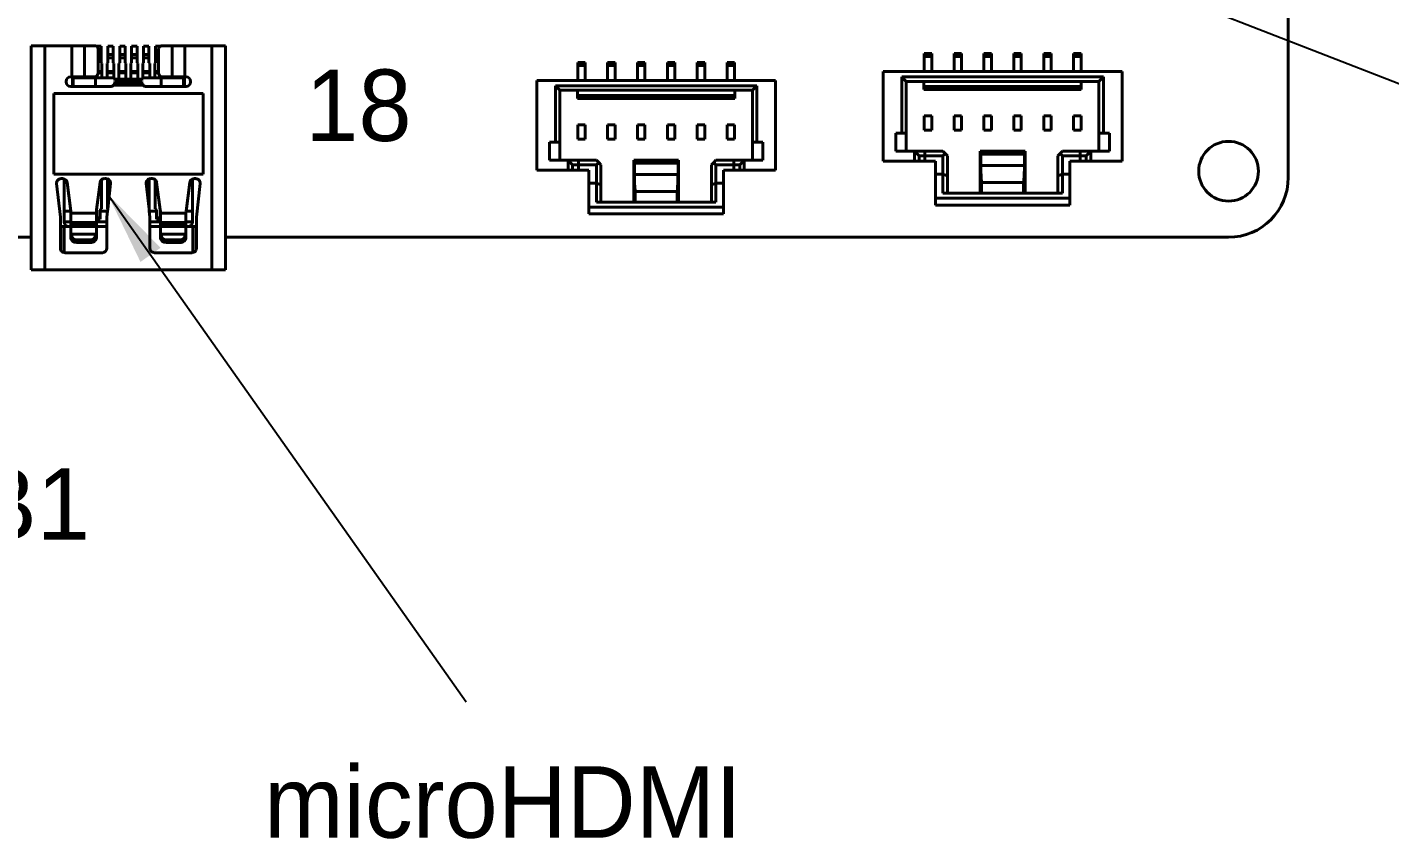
# Model space of a CAD drawing. Header units: millimetres. Extents: x 15 to 205, y 5 to 292.
# Drawn here: x 116.22 to 161.84, y 90.12 to 117.29 of the extents above; entities that cross this region are included whole.
import ezdxf

# ---------------------------------------------------------------- set-up
doc = ezdxf.new("R2010")
doc.units = ezdxf.units.MM
doc.layers.add('Annotations', color=7, linetype='Continuous')
doc.layers.add('Geometries', color=7, linetype='Continuous')
doc.dimstyles.new('ISO-25', dxfattribs={"dimtxt": 2.5, "dimasz": 2.5, "dimexe": 1.25, "dimexo": 0.625, "dimtad": 1, "dimtxsty": 'Standard', "dimcen": 2.5, "dimadec": 0, "dimazin": 0, "dimtfac": 1, "dimtmove": 0, "dimatfit": 3, "dimfxl": 1, "dimarcsym": 0})

msp = doc.modelspace()

# ---------------------------------------------------------------- linework, layer by layer
at = {"layer": 'Geometries', "linetype": 'Continuous', "lineweight": 40}
for p, q in [((158.443, 121.218), (158.443, 112.259)), ((116.355, 116.668), (116.805, 116.668)), ((116.355, 116.668), (116.355, 110.259)), ((116.805, 116.668), (117.713, 116.668)), ((116.805, 109.168), (116.805, 116.668)), ((117.713, 116.668), (118.138, 116.668)), ((117.713, 116.668), (117.713, 115.628)), ((118.138, 116.668), (118.492, 116.668)), ((118.138, 115.628), (118.138, 116.668)), ((118.695, 116.658), (118.531, 116.658)), ((118.598, 116.518), (118.598, 116.372)), ((118.695, 116.372), (118.598, 116.372)), ((118.598, 116.372), (118.598, 116.262)), ((118.695, 116.658), (118.695, 116.372)), ((118.695, 116.372), (118.695, 116.262)), ((118.915, 116.372), (118.915, 116.658)), ((119.095, 116.658), (118.915, 116.658)), ((118.915, 116.262), (118.915, 116.372)), ((119.095, 116.372), (118.915, 116.372)), ((119.095, 116.658), (119.095, 116.372)), ((119.095, 116.372), (119.095, 116.262)), ((119.315, 116.372), (119.315, 116.658)), ((119.495, 116.658), (119.315, 116.658)), ((119.315, 116.262), (119.315, 116.372)), ((119.495, 116.372), (119.315, 116.372)), ((119.495, 116.658), (119.495, 116.372)), ((119.495, 116.372), (119.495, 116.262)), ((119.715, 116.372), (119.715, 116.658)), ((119.895, 116.658), (119.715, 116.658)), ((119.715, 116.262), (119.715, 116.372)), ((119.895, 116.372), (119.715, 116.372)), ((119.895, 116.658), (119.895, 116.372)), ((119.895, 116.372), (119.895, 116.262)), ((120.115, 116.372), (120.115, 116.658)), ((120.295, 116.658), (120.115, 116.658)), ((120.115, 116.262), (120.115, 116.372)), ((120.295, 116.372), (120.115, 116.372)), ((120.295, 116.658), (120.295, 116.372)), ((120.295, 116.372), (120.295, 116.262)), ((120.515, 116.372), (120.515, 116.658)), ((120.68, 116.658), (120.515, 116.658)), ((120.515, 116.262), (120.515, 116.372)), ((120.613, 116.372), (120.515, 116.372)), ((120.613, 116.372), (120.613, 116.518)), ((120.613, 116.262), (120.613, 116.372)), ((120.719, 116.668), (121.073, 116.668)), ((121.073, 116.668), (121.497, 116.668)), ((121.073, 116.668), (121.073, 115.628)), ((121.497, 116.668), (122.405, 116.668)), ((121.497, 115.628), (121.497, 116.668)), ((122.405, 116.668), (122.855, 116.668)), ((122.405, 116.668), (122.405, 109.168)), ((122.855, 110.259), (122.855, 116.668)), ((146.253, 116.408), (146.253, 116.308)), ((146.253, 116.408), (146.503, 116.408)), ((146.503, 116.408), (146.503, 116.308)), ((147.253, 116.408), (147.253, 116.308)), ((147.253, 116.408), (147.503, 116.408)), ((147.503, 116.408), (147.503, 116.308)), ((148.253, 116.408), (148.253, 116.308)), ((148.253, 116.408), (148.503, 116.408)), ((148.503, 116.408), (148.503, 116.308)), ((149.253, 116.408), (149.253, 116.308)), ((149.253, 116.408), (149.503, 116.408)), ((149.503, 116.408), (149.503, 116.308)), ((150.253, 116.408), (150.253, 116.308)), ((150.253, 116.408), (150.503, 116.408)), ((150.503, 116.408), (150.503, 116.308)), ((151.253, 116.408), (151.253, 116.308)), ((151.253, 116.408), (151.503, 116.408)), ((151.503, 116.408), (151.503, 116.308)), ((118.598, 116.262), (118.695, 116.262)), ((118.598, 116.262), (118.598, 115.808)), ((118.695, 116.103), (118.695, 116.262)), ((118.72, 116.074), (118.695, 116.103)), ((118.72, 116.074), (118.72, 115.808)), ((118.915, 116.103), (118.89, 116.074)), ((118.89, 115.808), (118.89, 116.074)), ((118.915, 116.262), (119.095, 116.262)), ((118.915, 116.103), (118.915, 116.262)), ((119.095, 116.103), (119.095, 116.262)), ((119.12, 116.074), (119.095, 116.103)), ((119.12, 116.074), (119.12, 115.808)), ((119.315, 116.103), (119.29, 116.074)), ((119.29, 115.808), (119.29, 116.074)), ((119.315, 116.262), (119.495, 116.262)), ((119.315, 116.103), (119.315, 116.262)), ((119.495, 116.103), (119.495, 116.262)), ((119.52, 116.074), (119.495, 116.103)), ((119.52, 116.074), (119.52, 115.808)), ((119.715, 116.103), (119.69, 116.074)), ((119.69, 115.808), (119.69, 116.074)), ((119.715, 116.262), (119.895, 116.262)), ((119.715, 116.103), (119.715, 116.262)), ((119.895, 116.103), (119.895, 116.262)), ((119.92, 116.074), (119.895, 116.103)), ((119.92, 116.074), (119.92, 115.808)), ((120.115, 116.103), (120.09, 116.074)), ((120.09, 115.808), (120.09, 116.074)), ((120.115, 116.262), (120.295, 116.262)), ((120.115, 116.103), (120.115, 116.262)), ((120.295, 116.103), (120.295, 116.262)), ((120.32, 116.074), (120.295, 116.103)), ((120.32, 116.074), (120.32, 115.808)), ((120.515, 116.103), (120.49, 116.074)), ((120.49, 115.808), (120.49, 116.074)), ((120.515, 116.103), (120.515, 116.262)), ((120.515, 116.262), (120.613, 116.262)), ((120.613, 115.808), (120.613, 116.262)), ((134.653, 116.108), (134.653, 116.008)), ((134.653, 116.108), (134.903, 116.108)), ((134.653, 116.008), (134.653, 115.508)), ((134.653, 116.008), (134.903, 116.008)), ((134.903, 116.108), (134.903, 116.008)), ((134.903, 116.008), (134.903, 115.508)), ((135.653, 116.108), (135.653, 116.008)), ((135.653, 116.108), (135.903, 116.108)), ((135.653, 116.008), (135.653, 115.508)), ((135.653, 116.008), (135.903, 116.008)), ((135.903, 116.108), (135.903, 116.008)), ((135.903, 116.008), (135.903, 115.508)), ((136.653, 116.108), (136.653, 116.008)), ((136.653, 116.108), (136.903, 116.108)), ((136.653, 116.008), (136.653, 115.508)), ((136.653, 116.008), (136.903, 116.008)), ((136.903, 116.108), (136.903, 116.008)), ((136.903, 116.008), (136.903, 115.508)), ((137.653, 116.108), (137.653, 116.008)), ((137.653, 116.108), (137.903, 116.108)), ((137.653, 116.008), (137.653, 115.508)), ((137.653, 116.008), (137.903, 116.008)), ((137.903, 116.108), (137.903, 116.008)), ((137.903, 116.008), (137.903, 115.508)), ((138.653, 116.108), (138.653, 116.008)), ((138.653, 116.108), (138.903, 116.108)), ((138.653, 116.008), (138.653, 115.508)), ((138.653, 116.008), (138.903, 116.008)), ((138.903, 116.108), (138.903, 116.008)), ((138.903, 116.008), (138.903, 115.508)), ((139.653, 116.108), (139.653, 116.008)), ((139.653, 116.108), (139.903, 116.108)), ((139.653, 116.008), (139.653, 115.508)), ((139.653, 116.008), (139.903, 116.008)), ((139.903, 116.108), (139.903, 116.008)), ((139.903, 116.008), (139.903, 115.508)), ((146.253, 116.308), (146.253, 115.808)), ((146.253, 116.308), (146.503, 116.308)), ((146.503, 116.308), (146.503, 115.808)), ((147.253, 116.308), (147.253, 115.808)), ((147.253, 116.308), (147.503, 116.308)), ((147.503, 116.308), (147.503, 115.808)), ((148.253, 116.308), (148.253, 115.808)), ((148.253, 116.308), (148.503, 116.308)), ((148.503, 116.308), (148.503, 115.808)), ((149.253, 116.308), (149.253, 115.808)), ((149.253, 116.308), (149.503, 116.308)), ((149.503, 116.308), (149.503, 115.808)), ((150.253, 116.308), (150.253, 115.808)), ((150.253, 116.308), (150.503, 116.308)), ((150.503, 116.308), (150.503, 115.808)), ((151.253, 116.308), (151.253, 115.808)), ((151.253, 116.308), (151.503, 116.308)), ((151.503, 116.308), (151.503, 115.808)), ((117.525, 115.458), (117.525, 115.478)), ((117.675, 115.628), (117.713, 115.628)), ((117.732, 115.628), (117.713, 115.628)), ((117.832, 115.628), (117.732, 115.628)), ((117.732, 115.628), (117.732, 115.308)), ((117.832, 115.597), (117.762, 115.597)), ((117.762, 115.308), (117.762, 115.597)), ((117.92, 115.628), (117.832, 115.628)), ((117.832, 115.628), (117.832, 115.597)), ((117.92, 115.597), (117.832, 115.597)), ((118.09, 115.628), (117.92, 115.628)), ((117.92, 115.628), (117.92, 115.597)), ((118.09, 115.597), (117.92, 115.597)), ((118.138, 115.628), (118.09, 115.628)), ((118.09, 115.597), (118.09, 115.628)), ((118.32, 115.597), (118.09, 115.597)), ((118.32, 115.628), (118.138, 115.628)), ((118.32, 115.628), (118.32, 115.597)), ((118.49, 115.628), (118.32, 115.628)), ((118.49, 115.597), (118.32, 115.597)), ((118.49, 115.597), (118.49, 115.628)), ((118.492, 115.628), (118.49, 115.628)), ((118.505, 115.597), (118.49, 115.597)), ((118.72, 115.597), (118.505, 115.597)), ((118.505, 115.597), (118.505, 115.308)), ((118.72, 115.808), (118.598, 115.808)), ((118.598, 115.808), (118.598, 115.778)), ((118.72, 115.768), (118.598, 115.768)), ((118.72, 115.808), (118.72, 115.768)), ((118.72, 115.768), (118.72, 115.597)), ((118.89, 115.597), (118.72, 115.597)), ((118.89, 115.768), (118.89, 115.808)), ((119.12, 115.808), (118.89, 115.808)), ((118.89, 115.597), (118.89, 115.768)), ((119.12, 115.768), (118.89, 115.768)), ((119.105, 115.597), (118.89, 115.597)), ((119.105, 115.547), (119.105, 115.597)), ((119.105, 115.547), (119.12, 115.547)), ((119.12, 115.808), (119.12, 115.768)), ((119.12, 115.768), (119.12, 115.547)), ((119.12, 115.547), (119.29, 115.547)), ((119.155, 115.468), (120.055, 115.468)), ((119.155, 115.468), (119.155, 115.458)), ((119.155, 115.448), (120.056, 115.448)), ((119.52, 115.808), (119.29, 115.808)), ((119.29, 115.768), (119.29, 115.808)), ((119.29, 115.547), (119.29, 115.768)), ((119.52, 115.768), (119.29, 115.768)), ((119.29, 115.547), (119.52, 115.547)), ((119.52, 115.808), (119.52, 115.768)), ((119.52, 115.768), (119.52, 115.547)), ((119.52, 115.547), (119.69, 115.547)), ((119.69, 115.768), (119.69, 115.808)), ((119.92, 115.808), (119.69, 115.808)), ((119.69, 115.547), (119.69, 115.768)), ((119.92, 115.768), (119.69, 115.768)), ((119.69, 115.547), (119.92, 115.547)), ((119.92, 115.808), (119.92, 115.768)), ((119.92, 115.768), (119.92, 115.547)), ((119.92, 115.547), (120.09, 115.547)), ((120.055, 115.458), (120.055, 115.468)), ((120.09, 115.768), (120.09, 115.808)), ((120.32, 115.808), (120.09, 115.808)), ((120.09, 115.547), (120.09, 115.768)), ((120.32, 115.768), (120.09, 115.768)), ((120.09, 115.547), (120.105, 115.547)), ((120.105, 115.597), (120.105, 115.547)), ((120.32, 115.597), (120.105, 115.597)), ((120.32, 115.808), (120.32, 115.768)), ((120.32, 115.768), (120.32, 115.597)), ((120.49, 115.597), (120.32, 115.597)), ((120.49, 115.768), (120.49, 115.808)), ((120.613, 115.808), (120.49, 115.808)), ((120.49, 115.597), (120.49, 115.768)), ((120.613, 115.768), (120.49, 115.768)), ((120.705, 115.597), (120.49, 115.597)), ((120.613, 115.778), (120.613, 115.808)), ((120.72, 115.597), (120.705, 115.597)), ((120.705, 115.308), (120.705, 115.597)), ((120.719, 115.628), (120.72, 115.628)), ((120.72, 115.628), (120.72, 115.597)), ((120.72, 115.628), (120.89, 115.628)), ((120.89, 115.597), (120.72, 115.597)), ((120.89, 115.597), (120.89, 115.628)), ((120.89, 115.628), (121.073, 115.628)), ((121.12, 115.597), (120.89, 115.597)), ((121.12, 115.628), (121.073, 115.628)), ((121.29, 115.628), (121.12, 115.628)), ((121.12, 115.628), (121.12, 115.597)), ((121.29, 115.597), (121.12, 115.597)), ((121.379, 115.628), (121.29, 115.628)), ((121.29, 115.597), (121.29, 115.628)), ((121.379, 115.597), (121.29, 115.597)), ((121.479, 115.628), (121.379, 115.628)), ((121.379, 115.597), (121.379, 115.628)), ((121.449, 115.597), (121.379, 115.597)), ((121.449, 115.597), (121.449, 115.308)), ((121.497, 115.628), (121.479, 115.628)), ((121.479, 115.308), (121.479, 115.628)), ((121.535, 115.628), (121.497, 115.628)), ((121.685, 115.478), (121.685, 115.458)), ((134.653, 115.508), (133.278, 115.508)), ((133.278, 112.508), (133.278, 115.508)), ((134.903, 115.508), (134.653, 115.508)), ((135.653, 115.508), (134.903, 115.508)), ((135.903, 115.508), (135.653, 115.508)), ((136.653, 115.508), (135.903, 115.508)), ((136.903, 115.508), (136.653, 115.508)), ((137.653, 115.508), (136.903, 115.508)), ((137.903, 115.508), (137.653, 115.508)), ((138.653, 115.508), (137.903, 115.508)), ((138.903, 115.508), (138.653, 115.508)), ((139.653, 115.508), (138.903, 115.508)), ((139.903, 115.508), (139.653, 115.508)), ((141.278, 115.508), (139.903, 115.508)), ((141.278, 112.508), (141.278, 115.508)), ((146.253, 115.808), (144.878, 115.808)), ((144.878, 112.808), (144.878, 115.808)), ((152.253, 115.628), (145.503, 115.628)), ((145.653, 115.478), (145.503, 115.628)), ((145.503, 113.738), (145.503, 115.628)), ((146.243, 115.478), (145.653, 115.478)), ((145.653, 113.738), (145.653, 115.478)), ((146.243, 115.308), (146.243, 115.478)), ((151.513, 115.478), (146.243, 115.478)), ((146.503, 115.808), (146.253, 115.808)), ((147.253, 115.808), (146.503, 115.808)), ((147.503, 115.808), (147.253, 115.808)), ((148.253, 115.808), (147.503, 115.808)), ((148.503, 115.808), (148.253, 115.808)), ((149.253, 115.808), (148.503, 115.808)), ((149.503, 115.808), (149.253, 115.808)), ((150.253, 115.808), (149.503, 115.808)), ((150.503, 115.808), (150.253, 115.808)), ((151.253, 115.808), (150.503, 115.808)), ((151.503, 115.808), (151.253, 115.808)), ((152.878, 115.808), (151.503, 115.808)), ((151.513, 115.478), (151.513, 115.308)), ((152.103, 115.478), (151.513, 115.478)), ((152.253, 115.628), (152.103, 115.478)), ((152.103, 115.478), (152.103, 113.738)), ((152.253, 115.628), (152.253, 113.738)), ((152.878, 112.808), (152.878, 115.808)), ((122.105, 115.068), (117.105, 115.068)), ((117.105, 115.068), (117.105, 112.368)), ((117.732, 115.308), (117.675, 115.308)), ((117.762, 115.308), (117.732, 115.308)), ((118.505, 115.308), (117.762, 115.308)), ((119.005, 115.308), (118.505, 115.308)), ((120.104, 115.348), (119.107, 115.348)), ((120.705, 115.308), (120.205, 115.308)), ((121.449, 115.308), (120.705, 115.308)), ((121.479, 115.308), (121.449, 115.308)), ((121.535, 115.308), (121.479, 115.308)), ((122.105, 112.368), (122.105, 115.068)), ((134.053, 115.178), (133.903, 115.328)), ((133.903, 113.438), (133.903, 115.328)), ((140.653, 115.328), (133.903, 115.328)), ((134.053, 113.438), (134.053, 115.178)), ((134.643, 115.178), (134.053, 115.178)), ((134.643, 115.008), (134.643, 115.178)), ((139.913, 115.178), (134.643, 115.178)), ((134.643, 114.908), (134.643, 115.008)), ((139.913, 115.008), (134.643, 115.008)), ((139.913, 115.178), (139.913, 115.008)), ((140.503, 115.178), (139.913, 115.178)), ((139.913, 115.008), (139.913, 114.908)), ((140.653, 115.328), (140.503, 115.178)), ((140.503, 115.178), (140.503, 113.438)), ((140.653, 115.328), (140.653, 113.438)), ((146.243, 115.208), (146.243, 115.308)), ((151.513, 115.308), (146.243, 115.308)), ((151.513, 115.208), (146.243, 115.208)), ((151.513, 115.308), (151.513, 115.208)), ((139.913, 114.908), (134.643, 114.908)), ((146.253, 114.318), (146.503, 114.318)), ((146.253, 114.318), (146.253, 113.838)), ((146.503, 114.318), (146.503, 113.838)), ((147.253, 114.318), (147.503, 114.318)), ((147.253, 114.318), (147.253, 113.838)), ((147.503, 114.318), (147.503, 113.838)), ((148.253, 114.318), (148.253, 113.838)), ((148.253, 114.318), (148.503, 114.318)), ((148.503, 114.318), (148.503, 113.838)), ((149.253, 114.318), (149.253, 113.838)), ((149.253, 114.318), (149.503, 114.318)), ((149.503, 114.318), (149.503, 113.838)), ((150.253, 114.318), (150.503, 114.318)), ((150.253, 114.318), (150.253, 113.838)), ((150.503, 114.318), (150.503, 113.838)), ((151.253, 114.318), (151.503, 114.318)), ((151.253, 114.318), (151.253, 113.838)), ((151.503, 114.318), (151.503, 113.838)), ((134.653, 114.018), (134.903, 114.018)), ((134.653, 114.018), (134.653, 113.538)), ((134.903, 114.018), (134.903, 113.538)), ((135.653, 114.018), (135.903, 114.018)), ((135.653, 114.018), (135.653, 113.538)), ((135.903, 114.018), (135.903, 113.538)), ((136.653, 114.018), (136.903, 114.018)), ((136.653, 114.018), (136.653, 113.538)), ((136.903, 114.018), (136.903, 113.538)), ((137.653, 114.018), (137.903, 114.018)), ((137.653, 114.018), (137.653, 113.538)), ((137.903, 114.018), (137.903, 113.538)), ((138.653, 114.018), (138.903, 114.018)), ((138.653, 114.018), (138.653, 113.538)), ((138.903, 114.018), (138.903, 113.538)), ((139.653, 114.018), (139.903, 114.018)), ((139.653, 114.018), (139.653, 113.538)), ((139.903, 114.018), (139.903, 113.538)), ((145.503, 113.738), (145.303, 113.738)), ((145.303, 113.738), (145.303, 113.138)), ((145.653, 113.738), (145.503, 113.738)), ((145.653, 113.138), (145.653, 113.738)), ((146.253, 113.838), (146.503, 113.838)), ((147.253, 113.838), (147.503, 113.838)), ((148.253, 113.838), (148.503, 113.838)), ((149.253, 113.838), (149.503, 113.838)), ((150.253, 113.838), (150.503, 113.838)), ((151.253, 113.838), (151.503, 113.838)), ((152.253, 113.738), (152.103, 113.738)), ((152.103, 113.138), (152.103, 113.738)), ((152.453, 113.738), (152.253, 113.738)), ((152.453, 113.138), (152.453, 113.738)), ((133.703, 113.438), (133.703, 112.838)), ((133.903, 113.438), (133.703, 113.438)), ((134.053, 113.438), (133.903, 113.438)), ((134.053, 112.838), (134.053, 113.438)), ((134.653, 113.538), (134.903, 113.538)), ((135.653, 113.538), (135.903, 113.538)), ((136.653, 113.538), (136.903, 113.538)), ((137.653, 113.538), (137.903, 113.538)), ((138.653, 113.538), (138.903, 113.538)), ((139.653, 113.538), (139.903, 113.538)), ((140.503, 112.838), (140.503, 113.438)), ((140.653, 113.438), (140.503, 113.438)), ((140.853, 113.438), (140.653, 113.438)), ((140.853, 112.838), (140.853, 113.438)), ((134.053, 112.838), (133.703, 112.838)), ((134.328, 112.838), (134.053, 112.838)), ((134.478, 112.688), (134.328, 112.838)), ((134.328, 112.838), (134.678, 112.838)), ((134.328, 112.508), (134.328, 112.838)), ((134.478, 112.688), (134.678, 112.688)), ((134.478, 112.508), (134.478, 112.688)), ((134.678, 112.838), (134.678, 112.688)), ((134.678, 112.838), (135.278, 112.838)), ((134.678, 112.688), (135.278, 112.688)), ((134.678, 112.508), (134.678, 112.688)), ((135.278, 112.838), (135.353, 112.763)), ((135.353, 112.763), (135.278, 112.688)), ((135.278, 112.073), (135.278, 112.688)), ((135.428, 112.688), (135.353, 112.763)), ((135.428, 112.011), (135.428, 112.688)), ((138.028, 112.838), (136.528, 112.838)), ((136.547, 112.738), (136.528, 112.838)), ((136.528, 111.438), (136.528, 112.838)), ((138.009, 112.738), (136.547, 112.738)), ((136.547, 112.358), (136.547, 112.738)), ((138.009, 112.738), (138.028, 112.838)), ((138.009, 112.358), (138.009, 112.738)), ((138.028, 111.438), (138.028, 112.838)), ((139.128, 112.688), (139.203, 112.763)), ((139.128, 112.688), (139.128, 112.011)), ((139.203, 112.763), (139.278, 112.838)), ((139.278, 112.688), (139.203, 112.763)), ((139.278, 112.838), (139.878, 112.838)), ((139.278, 112.688), (139.278, 112.073)), ((139.278, 112.688), (139.878, 112.688)), ((139.878, 112.838), (140.228, 112.838)), ((139.878, 112.838), (139.878, 112.688)), ((139.878, 112.688), (140.078, 112.688)), ((139.878, 112.688), (139.878, 112.508)), ((140.078, 112.688), (140.228, 112.838)), ((140.078, 112.688), (140.078, 112.508)), ((140.503, 112.838), (140.228, 112.838)), ((140.228, 112.838), (140.228, 112.508)), ((140.853, 112.838), (140.503, 112.838)), ((145.928, 112.808), (144.878, 112.808)), ((145.653, 113.138), (145.303, 113.138)), ((145.928, 113.138), (145.653, 113.138)), ((145.928, 113.138), (146.278, 113.138)), ((145.928, 112.808), (145.928, 113.138)), ((146.078, 112.988), (145.928, 113.138)), ((146.078, 112.808), (145.928, 112.808)), ((146.078, 112.988), (146.278, 112.988)), ((146.078, 112.808), (146.078, 112.988)), ((146.278, 112.808), (146.078, 112.808)), ((146.278, 113.138), (146.878, 113.138)), ((146.278, 113.138), (146.278, 112.988)), ((146.278, 112.988), (146.878, 112.988)), ((146.278, 112.808), (146.278, 112.988)), ((146.628, 112.808), (146.278, 112.808)), ((146.628, 112.373), (146.628, 112.808)), ((146.878, 113.138), (146.953, 113.063)), ((146.953, 113.063), (146.878, 112.988)), ((146.878, 112.373), (146.878, 112.988)), ((147.028, 112.988), (146.953, 113.063)), ((147.028, 112.311), (147.028, 112.988)), ((149.628, 113.138), (148.128, 113.138)), ((148.128, 111.738), (148.128, 113.138)), ((148.147, 113.038), (148.128, 113.138)), ((149.609, 113.038), (148.147, 113.038)), ((148.147, 112.658), (148.147, 113.038)), ((149.609, 113.038), (149.628, 113.138)), ((149.609, 112.658), (149.609, 113.038)), ((149.628, 111.738), (149.628, 113.138)), ((150.728, 112.988), (150.803, 113.063)), ((150.728, 112.988), (150.728, 112.311)), ((150.803, 113.063), (150.878, 113.138)), ((150.878, 112.988), (150.803, 113.063)), ((150.878, 113.138), (151.478, 113.138)), ((150.878, 112.988), (150.878, 112.373)), ((150.878, 112.988), (151.478, 112.988)), ((151.478, 112.808), (151.128, 112.808)), ((151.128, 112.373), (151.128, 112.808)), ((151.478, 113.138), (151.828, 113.138)), ((151.478, 113.138), (151.478, 112.988)), ((151.478, 112.988), (151.678, 112.988)), ((151.478, 112.988), (151.478, 112.808)), ((151.678, 112.808), (151.478, 112.808)), ((151.678, 112.988), (151.828, 113.138)), ((151.678, 112.988), (151.678, 112.808)), ((151.828, 112.808), (151.678, 112.808)), ((152.103, 113.138), (151.828, 113.138)), ((151.828, 113.138), (151.828, 112.808)), ((152.878, 112.808), (151.828, 112.808)), ((152.453, 113.138), (152.103, 113.138)), ((117.105, 112.368), (122.105, 112.368)), ((134.328, 112.508), (133.278, 112.508)), ((134.478, 112.508), (134.328, 112.508)), ((134.678, 112.508), (134.478, 112.508)), ((135.028, 112.508), (134.678, 112.508)), ((135.028, 112.073), (135.028, 112.508)), ((138.009, 112.358), (136.547, 112.358)), ((139.878, 112.508), (139.528, 112.508)), ((139.528, 112.073), (139.528, 112.508)), ((140.078, 112.508), (139.878, 112.508)), ((140.228, 112.508), (140.078, 112.508)), ((141.278, 112.508), (140.228, 112.508)), ((146.628, 111.563), (146.628, 112.373)), ((146.878, 112.373), (146.628, 112.373)), ((147.028, 112.311), (146.878, 112.373)), ((146.878, 111.738), (146.878, 112.373)), ((147.028, 111.738), (147.028, 112.311)), ((149.609, 112.658), (148.147, 112.658)), ((150.728, 112.311), (150.878, 112.373)), ((150.728, 112.311), (150.728, 111.738)), ((151.128, 112.373), (150.878, 112.373)), ((150.878, 112.373), (150.878, 111.738)), ((151.128, 111.563), (151.128, 112.373)), ((117.327, 110.932), (117.202, 112.054)), ((117.404, 112.221), (117.351, 112.221)), ((117.455, 111.128), (117.455, 112.212)), ((117.552, 112.09), (117.676, 111.128)), ((118.541, 111.175), (118.659, 112.09)), ((118.705, 112.181), (118.705, 111.21)), ((118.86, 112.221), (118.807, 112.221)), ((118.905, 111.21), (118.905, 112.214)), ((119.009, 112.054), (118.914, 111.202)), ((120.297, 111.202), (120.202, 112.054)), ((120.305, 112.214), (120.305, 111.21)), ((120.351, 112.221), (120.404, 112.221)), ((120.505, 111.21), (120.505, 112.181)), ((120.552, 112.09), (120.67, 111.175)), ((121.535, 111.128), (121.659, 112.09)), ((121.755, 111.128), (121.755, 112.212)), ((121.807, 112.221), (121.86, 112.221)), ((122.009, 112.054), (121.884, 110.932)), ((135.028, 111.263), (135.028, 112.073)), ((135.278, 112.073), (135.028, 112.073)), ((135.428, 112.011), (135.278, 112.073)), ((135.278, 111.438), (135.278, 112.073)), ((135.428, 111.438), (135.428, 112.011)), ((137.981, 111.791), (136.575, 111.791)), ((136.575, 111.438), (136.575, 111.791)), ((137.981, 111.438), (137.981, 111.791)), ((139.128, 112.011), (139.278, 112.073)), ((139.128, 112.011), (139.128, 111.438)), ((139.528, 112.073), (139.278, 112.073)), ((139.278, 112.073), (139.278, 111.438)), ((139.528, 111.263), (139.528, 112.073)), ((149.581, 112.091), (148.175, 112.091)), ((148.175, 111.738), (148.175, 112.091)), ((149.581, 111.738), (149.581, 112.091)), ((135.428, 111.438), (135.278, 111.438)), ((136.528, 111.438), (135.428, 111.438)), ((136.575, 111.438), (136.528, 111.438)), ((137.981, 111.438), (136.575, 111.438)), ((138.028, 111.438), (137.981, 111.438)), ((139.128, 111.438), (138.028, 111.438)), ((139.278, 111.438), (139.128, 111.438)), ((146.628, 111.338), (146.628, 111.563)), ((151.128, 111.563), (146.628, 111.563)), ((151.128, 111.338), (146.628, 111.338)), ((147.028, 111.738), (146.878, 111.738)), ((148.128, 111.738), (147.028, 111.738)), ((148.175, 111.738), (148.128, 111.738)), ((149.581, 111.738), (148.175, 111.738)), ((149.628, 111.738), (149.581, 111.738)), ((150.728, 111.738), (149.628, 111.738)), ((150.878, 111.738), (150.728, 111.738)), ((151.128, 111.338), (151.128, 111.563)), ((117.327, 110.618), (117.327, 110.932)), ((117.676, 111.128), (117.455, 111.128)), ((117.455, 110.778), (117.455, 111.128)), ((117.676, 111.128), (117.677, 111.124)), ((117.677, 111.124), (117.677, 111.064)), ((117.677, 110.778), (117.677, 111.064)), ((118.534, 111.064), (117.677, 111.064)), ((118.534, 111.124), (118.535, 111.128)), ((118.534, 111.064), (118.534, 111.124)), ((118.534, 111.064), (118.534, 110.778)), ((118.535, 111.128), (118.541, 111.175)), ((118.545, 111.128), (118.535, 111.128)), ((118.541, 111.175), (118.543, 111.173)), ((118.545, 111.166), (118.545, 111.128)), ((118.545, 111.128), (118.545, 110.905)), ((118.545, 110.861), (118.545, 110.905)), ((118.665, 110.905), (118.545, 110.905)), ((118.545, 110.861), (118.665, 110.861)), ((118.665, 111.128), (118.665, 111.166)), ((118.906, 111.128), (118.665, 111.128)), ((118.665, 110.905), (118.665, 111.128)), ((118.665, 110.905), (118.665, 110.861)), ((118.668, 111.173), (118.705, 111.21)), ((118.906, 111.128), (118.884, 110.932)), ((118.884, 110.932), (118.884, 110.778)), ((118.905, 111.21), (118.905, 111.21)), ((118.914, 111.202), (118.905, 111.21)), ((118.914, 111.202), (118.906, 111.128)), ((120.297, 111.202), (120.305, 111.21)), ((120.305, 111.128), (120.297, 111.202)), ((120.545, 111.128), (120.305, 111.128)), ((120.327, 110.932), (120.305, 111.128)), ((120.327, 110.778), (120.327, 110.932)), ((120.505, 111.21), (120.543, 111.173)), ((120.545, 111.166), (120.545, 111.128)), ((120.545, 111.128), (120.545, 110.905)), ((120.545, 110.861), (120.545, 110.905)), ((120.665, 110.905), (120.545, 110.905)), ((120.545, 110.861), (120.665, 110.861)), ((120.665, 111.128), (120.665, 111.166)), ((120.676, 111.128), (120.665, 111.128)), ((120.665, 110.905), (120.665, 111.128)), ((120.665, 110.905), (120.665, 110.861)), ((120.668, 111.173), (120.67, 111.175)), ((120.67, 111.175), (120.676, 111.128)), ((120.676, 111.128), (120.677, 111.124)), ((120.677, 111.124), (120.677, 111.064)), ((120.677, 110.778), (120.677, 111.064)), ((121.534, 111.064), (120.677, 111.064)), ((121.534, 111.124), (121.535, 111.128)), ((121.534, 111.124), (121.534, 111.064)), ((121.534, 111.064), (121.534, 110.778)), ((121.755, 111.128), (121.535, 111.128)), ((121.755, 111.128), (121.755, 110.778)), ((121.884, 110.932), (121.884, 110.618)), ((139.528, 111.263), (135.028, 111.263)), ((135.028, 111.038), (135.028, 111.263)), ((139.528, 111.038), (135.028, 111.038)), ((139.528, 111.038), (139.528, 111.263)), ((117.327, 110.618), (117.341, 110.618)), ((117.327, 109.892), (117.327, 110.618)), ((117.341, 110.618), (117.45, 110.618)), ((117.341, 110.618), (117.341, 109.828)), ((117.45, 110.618), (117.615, 110.618)), ((117.45, 109.745), (117.45, 110.618)), ((117.677, 110.778), (117.455, 110.778)), ((117.615, 110.618), (117.677, 110.618)), ((117.677, 110.755), (117.677, 110.778)), ((117.677, 110.755), (118.534, 110.755)), ((117.677, 110.724), (117.677, 110.755)), ((117.677, 110.62), (117.677, 110.724)), ((118.534, 110.724), (117.677, 110.724)), ((117.677, 110.618), (117.677, 110.62)), ((117.677, 110.62), (118.534, 110.62)), ((117.677, 110.412), (117.677, 110.618)), ((117.677, 110.243), (117.677, 110.412)), ((118.534, 110.778), (118.534, 110.755)), ((118.884, 110.778), (118.534, 110.778)), ((118.534, 110.755), (118.534, 110.724)), ((118.534, 110.724), (118.534, 110.62)), ((118.534, 110.62), (118.534, 110.618)), ((118.534, 110.618), (118.884, 110.618)), ((118.534, 110.618), (118.534, 110.412)), ((118.534, 110.412), (118.534, 110.243)), ((118.884, 110.778), (118.884, 110.618)), ((118.884, 110.618), (118.884, 109.892)), ((120.677, 110.778), (120.327, 110.778)), ((120.327, 110.618), (120.327, 110.778)), ((120.327, 110.618), (120.677, 110.618)), ((120.327, 109.892), (120.327, 110.618)), ((120.677, 110.755), (120.677, 110.778)), ((120.677, 110.724), (120.677, 110.755)), ((120.677, 110.755), (121.534, 110.755)), ((120.677, 110.62), (120.677, 110.724)), ((121.534, 110.724), (120.677, 110.724)), ((120.677, 110.618), (120.677, 110.62)), ((120.677, 110.62), (121.534, 110.62)), ((120.677, 110.412), (120.677, 110.618)), ((120.677, 110.243), (120.677, 110.412)), ((121.534, 110.778), (121.534, 110.755)), ((121.755, 110.778), (121.534, 110.778)), ((121.534, 110.755), (121.534, 110.724)), ((121.534, 110.724), (121.534, 110.62)), ((121.534, 110.62), (121.534, 110.618)), ((121.534, 110.618), (121.595, 110.618)), ((121.534, 110.618), (121.534, 110.412)), ((121.534, 110.412), (121.534, 110.243)), ((121.761, 110.618), (121.595, 110.618)), ((121.761, 110.618), (121.87, 110.618)), ((121.761, 110.618), (121.761, 109.745)), ((121.87, 110.618), (121.884, 110.618)), ((121.87, 109.828), (121.87, 110.618)), ((121.884, 110.618), (121.884, 109.892)), ((116.355, 110.259), (60.443, 110.259)), ((116.355, 110.259), (116.355, 109.168)), ((117.685, 110.365), (118.526, 110.365)), ((117.877, 110.078), (117.877, 110.167)), ((118.334, 110.167), (117.877, 110.167)), ((118.334, 110.078), (117.877, 110.078)), ((118.334, 110.167), (118.334, 110.078)), ((120.685, 110.365), (121.526, 110.365)), ((121.334, 110.167), (120.877, 110.167)), ((120.877, 110.078), (120.877, 110.167)), ((121.334, 110.078), (120.877, 110.078)), ((121.334, 110.167), (121.334, 110.078)), ((156.443, 110.259), (122.855, 110.259)), ((122.855, 109.168), (122.855, 110.259)), ((118.734, 109.742), (117.477, 109.742)), ((121.734, 109.742), (120.477, 109.742)), ((116.805, 109.168), (116.355, 109.168)), ((122.405, 109.168), (116.805, 109.168)), ((122.855, 109.168), (122.405, 109.168))]:
    msp.add_line(p, q, dxfattribs=at)
msp.add_circle((156.443, 112.468), 1, dxfattribs=at)
for centre, radius, start, end in [((117.675, 115.478), 0.15, 90, 180), ((117.675, 115.458), 0.15, 180, 270), ((119.005, 115.458), 0.15, 312.8334, 356.1774), ((119.005, 115.458), 0.15, 356.1774, 0), ((120.205, 115.458), 0.15, 180, 183.8226), ((120.205, 115.458), 0.15, 183.8226, 227.1666), ((121.535, 115.478), 0.15, 0, 90), ((121.535, 115.458), 0.15, 270, 0), ((119.005, 115.458), 0.15, 270, 312.8334), ((120.205, 115.458), 0.15, 227.1666, 270), ((156.443, 112.259), 2, 270, 0), ((117.351, 112.071), 0.15, 90, 186.3402), ((117.404, 112.071), 0.15, 69.795, 90), ((117.404, 112.071), 0.15, 7.3402, 69.795), ((118.807, 112.071), 0.15, 132.7432, 172.6598), ((118.807, 112.071), 0.15, 90, 132.7432), ((118.86, 112.071), 0.15, 72.2003, 90), ((118.86, 112.071), 0.15, 353.6598, 72.2003), ((120.351, 112.071), 0.15, 107.7997, 186.3402), ((120.351, 112.071), 0.15, 90, 107.7997), ((120.404, 112.071), 0.15, 47.2568, 90), ((120.404, 112.071), 0.15, 7.3402, 47.2568), ((121.807, 112.071), 0.15, 110.205, 172.6598), ((121.807, 112.071), 0.15, 90, 110.205), ((121.86, 112.071), 0.15, 353.6598, 90), ((118.535, 111.166), 0.01, 0, 45), ((118.675, 111.166), 0.01, 135, 180), ((120.535, 111.166), 0.01, 0, 45), ((120.675, 111.166), 0.01, 135, 180), ((117.615, 110.778), 0.16, 180, 270), ((121.595, 110.778), 0.16, 270, 0), ((117.477, 109.892), 0.15, 180, 205.1349), ((117.477, 109.892), 0.15, 205.1349, 259.6532), ((117.477, 109.892), 0.15, 259.6532, 270), ((118.734, 109.892), 0.15, 270, 0), ((120.477, 109.892), 0.15, 180, 270), ((121.734, 109.892), 0.15, 270, 280.3468), ((121.734, 109.892), 0.15, 280.3468, 334.8651), ((121.734, 109.892), 0.15, 334.8651, 0)]:
    msp.add_arc(centre, radius, start, end, dxfattribs=at)
for centre, major_axis, ratio, start_param, end_param in [((118.492, 116.518), (0, 0.15), 0.707107, 5.907786, 6.283185), ((118.492, 116.518), (0, 0.15), 0.707107, 4.712389, 5.907786), ((120.719, 116.518), (0, 0.15), 0.707107, 0.375399, 1.570796), ((120.719, 116.518), (0, 0.15), 0.707107, 0, 0.375399), ((118.492, 115.778), (0, 0.15), 0.707107, 3.141593, 4.645673), ((118.492, 115.778), (0, 0.15), 0.707107, 4.645673, 4.712389), ((120.719, 115.778), (0, 0.15), 0.707107, 1.570796, 1.637512), ((120.719, 115.778), (0, 0.15), 0.707107, 1.637512, 3.141593), ((136.615, 112.358), (0, 0.7), 0.096289, 1.570796, 2.515832), ((137.941, 112.358), (0, 0.7), 0.096289, 3.767354, 4.712389), ((148.215, 112.658), (0, 0.7), 0.096289, 1.570796, 2.515832), ((149.541, 112.658), (0, 0.7), 0.096289, 3.767354, 4.712389), ((117.877, 110.412), (0.2, 0), 0.82508, 3.141593, 3.431344), ((118.334, 110.412), (0.2, 0), 0.82508, 5.993434, 6.283185), ((120.877, 110.412), (0.2, 0), 0.82508, 3.141593, 3.431344), ((121.334, 110.412), (0.2, 0), 0.82508, 5.993434, 6.283185), ((117.877, 110.243), (-0.2, 0), 0.82508, 0, 1.570796), ((117.877, 110.445), (0, 0.278), 0.719375, 1.860548, 3.141593), ((118.334, 110.445), (0, -0.278), 0.719375, 0, 1.281045), ((118.334, 110.243), (-0.2, 0), 0.82508, 1.570796, 3.141593), ((120.877, 110.243), (-0.2, 0), 0.82508, 0, 1.570796), ((120.877, 110.445), (0, 0.278), 0.719375, 1.860548, 3.141593), ((121.334, 110.445), (0, -0.278), 0.719375, 0, 1.281045), ((121.334, 110.243), (-0.2, 0), 0.82508, 1.570796, 3.141593)]:
    msp.add_ellipse(centre, major_axis=major_axis, ratio=ratio, start_param=start_param, end_param=end_param, dxfattribs=at)

# ---------------------------------------------------------------- texts
at = {"layer": 'Annotations', "linetype": 'Continuous', "lineweight": 15, "char_height": 1.79438, "width": 84.66672, "attachment_point": 4}
for s, insert in [('{\\fSF-Mono-Regular-Extended.ttf|b0|i0|c0|p0;\\H1.333333x;18}', (125.53, 114.661)), ('{\\fSF-Mono-Regular-Extended.ttf|b0|i0|c0|p0;\\H1.333333x;B1}', (114.402, 101.33)), ('{\\fSF-Mono-Regular-Extended.ttf|b0|i0|c0|p0;\\H1.333333x;microHDMI}', (124.15, 91.334))]:
    msp.add_mtext(s, dxfattribs=dict(at, insert=insert))

# ---------------------------------------------------------------- leaders
at = {"layer": 'Annotations', "linetype": 'Continuous', "lineweight": 15}
for points in [[(142.693, 122.968), (164.75, 114.394)], [(118.905, 111.712), (130.911, 94.702)]]:
    msp.add_leader(points, dimstyle='ISO-25', dxfattribs=at)

doc.saveas('drawing.dxf')
